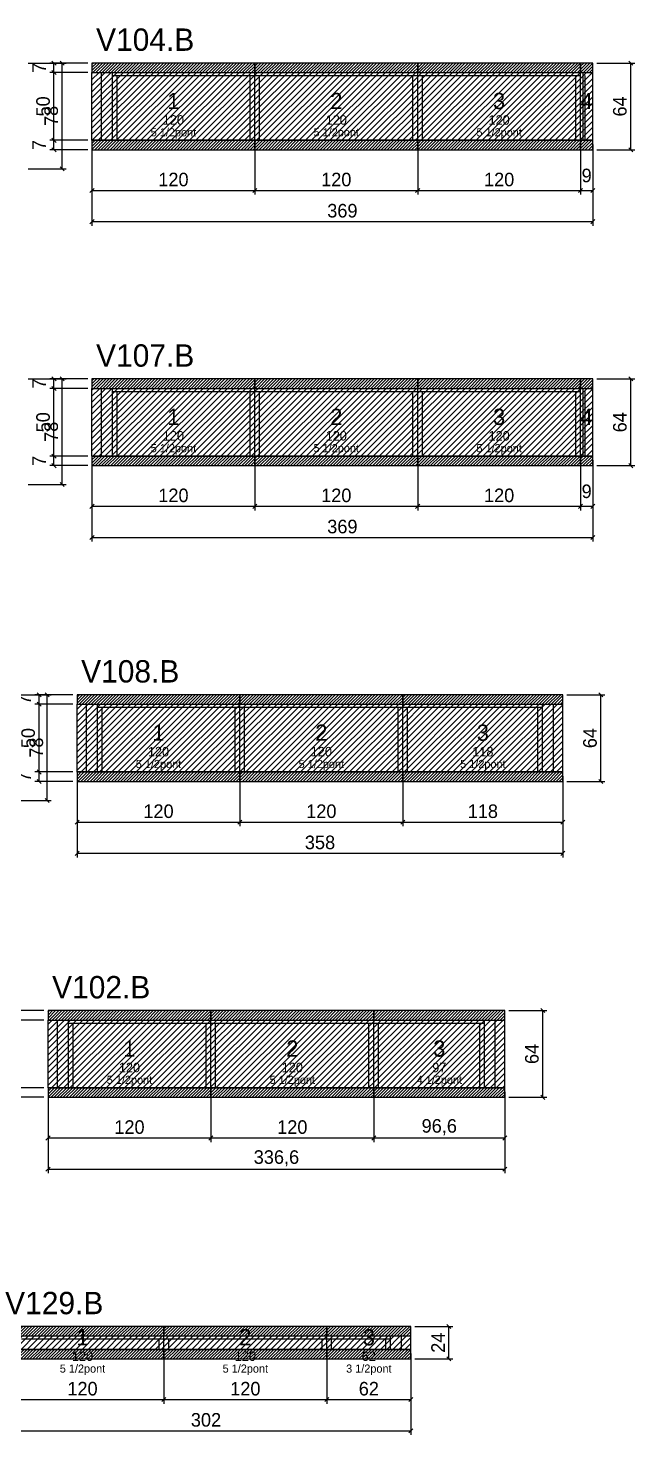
# Model space of a CAD drawing. Extents: x -69 to 3070, y -7480 to 1250.
# Drawn here: x 565 to 1012, y -6445 to -5407 of the extents above; entities that cross this region are included whole.
import ezdxf
from ezdxf.enums import TextEntityAlignment as Align

# ---------------------------------------------------------------- set-up
doc = ezdxf.new("R2010")
doc.units = 0
for name, color, linetype in [('5', 5, 'Continuous'), ('COTA', 241, 'Continuous'), ('NOMENCLATURA', 7, 'Continuous'), ('Painéis', 200, 'Continuous'), ('Reaproveitamento', 251, 'Continuous'), ('SARR_2.2x7', 40, 'Continuous'), ('SARR_3.5x7', 81, 'Continuous'), ('SCO-___-LAJ', 224, 'Continuous'), ('texto', 7, 'Continuous')]:
    doc.layers.add(name, color=color, linetype=linetype)
doc.dimstyles.new('PAINEL', dxfattribs={"dimtxt": 10, "dimasz": 3, "dimexe": 3, "dimexo": 3, "dimgap": 3, "dimtad": 1, "dimblk": 'OBLIQUE', "dimblk1": 'OBLIQUE', "dimcen": 2.5, "dimclrd": 4, "dimclre": 4, "dimclrt": 240, "dimazin": 3, "dimtfac": 1, "dimtmove": 0, "dimatfit": 3})

# ---------------------------------------------------------------- blocks, each defined once
blk = doc.blocks.new('_OBLIQUE')
at = {"color": 0, "linetype": 'BYBLOCK'}
blk.add_line((-0.5, -0.5), (0.5, 0.5), dxfattribs=at)

msp = doc.modelspace()

# ---------------------------------------------------------------- hatches: boundary and pattern name
at = {"layer": 'COTA'}
h = msp.add_hatch(dxfattribs=at)
h.set_pattern_fill('ANSI31', scale=0.5)
h.paths.add_polyline_path([(612, -5440), (732, -5440), (732, -5433), (612, -5433)])
h = msp.add_hatch(dxfattribs=at)
h.set_pattern_fill('ANSI31', scale=0.5)
h.paths.add_polyline_path([(732, -5440), (852, -5440), (852, -5433), (732, -5433)])
h = msp.add_hatch(dxfattribs=at)
h.set_pattern_fill('ANSI31', scale=0.5)
h.paths.add_polyline_path([(852, -5440), (972, -5440), (972, -5433), (852, -5433)])
h = msp.add_hatch(dxfattribs=at)
h.set_pattern_fill('ANSI31', scale=0.5)
h.paths.add_polyline_path([(972, -5440), (981, -5440), (981, -5433), (972, -5433)])
h = msp.add_hatch(dxfattribs=at)
h.set_pattern_fill('ANSI31', scale=0.5)
h.paths.add_polyline_path([(612, -5497), (732, -5497), (732, -5490), (612, -5490)])
h = msp.add_hatch(dxfattribs=at)
h.set_pattern_fill('ANSI31', scale=0.5)
h.paths.add_polyline_path([(732, -5497), (852, -5497), (852, -5490), (732, -5490)])
h = msp.add_hatch(dxfattribs=at)
h.set_pattern_fill('ANSI31', scale=0.5)
h.paths.add_polyline_path([(852, -5497), (972, -5497), (972, -5490), (852, -5490)])
h = msp.add_hatch(dxfattribs=at)
h.set_pattern_fill('ANSI31', scale=0.5)
h.paths.add_polyline_path([(972, -5497), (981, -5497), (981, -5490), (972, -5490)])
h = msp.add_hatch(dxfattribs=at)
h.set_pattern_fill('ANSI31', scale=0.5)
h.paths.add_polyline_path([(612, -5673), (732, -5673), (732, -5666), (612, -5666)])
h = msp.add_hatch(dxfattribs=at)
h.set_pattern_fill('ANSI31', scale=0.5)
h.paths.add_polyline_path([(732, -5673), (852, -5673), (852, -5666), (732, -5666)])
h = msp.add_hatch(dxfattribs=at)
h.set_pattern_fill('ANSI31', scale=0.5)
h.paths.add_polyline_path([(852, -5673), (972, -5673), (972, -5666), (852, -5666)])
h = msp.add_hatch(dxfattribs=at)
h.set_pattern_fill('ANSI31', scale=0.5)
h.paths.add_polyline_path([(972, -5673), (981, -5673), (981, -5666), (972, -5666)])
h = msp.add_hatch(dxfattribs=at)
h.set_pattern_fill('ANSI31', scale=0.5)
h.paths.add_polyline_path([(612, -5730), (732, -5730), (732, -5723), (612, -5723)])
h = msp.add_hatch(dxfattribs=at)
h.set_pattern_fill('ANSI31', scale=0.5)
h.paths.add_polyline_path([(732, -5730), (852, -5730), (852, -5723), (732, -5723)])
h = msp.add_hatch(dxfattribs=at)
h.set_pattern_fill('ANSI31', scale=0.5)
h.paths.add_polyline_path([(852, -5730), (972, -5730), (972, -5723), (852, -5723)])
h = msp.add_hatch(dxfattribs=at)
h.set_pattern_fill('ANSI31', scale=0.5)
h.paths.add_polyline_path([(972, -5730), (981, -5730), (981, -5723), (972, -5723)])
h = msp.add_hatch(dxfattribs=at)
h.set_pattern_fill('ANSI31', scale=0.5)
h.paths.add_polyline_path([(601, -5906), (721, -5906), (721, -5899), (601, -5899)])
h = msp.add_hatch(dxfattribs=at)
h.set_pattern_fill('ANSI31', scale=0.5)
h.paths.add_polyline_path([(721, -5906), (841, -5906), (841, -5899), (721, -5899)])
h = msp.add_hatch(dxfattribs=at)
h.set_pattern_fill('ANSI31', scale=0.5)
h.paths.add_polyline_path([(841, -5906), (959, -5906), (959, -5899), (841, -5899)])
h = msp.add_hatch(dxfattribs=at)
h.set_pattern_fill('ANSI31', scale=0.5)
h.paths.add_polyline_path([(601, -5963), (721, -5963), (721, -5956), (601, -5956)])
h = msp.add_hatch(dxfattribs=at)
h.set_pattern_fill('ANSI31', scale=0.5)
h.paths.add_polyline_path([(721, -5963), (841, -5963), (841, -5956), (721, -5956)])
h = msp.add_hatch(dxfattribs=at)
h.set_pattern_fill('ANSI31', scale=0.5)
h.paths.add_polyline_path([(841, -5963), (959, -5963), (959, -5956), (841, -5956)])
h = msp.add_hatch(dxfattribs=at)
h.set_pattern_fill('ANSI31', scale=0.5)
h.paths.add_polyline_path([(579.6, -6139), (699.6, -6139), (699.6, -6132), (579.6, -6132)])
h = msp.add_hatch(dxfattribs=at)
h.set_pattern_fill('ANSI31', scale=0.5)
h.paths.add_polyline_path([(699.6, -6139), (819.6, -6139), (819.6, -6132), (699.6, -6132)])
h = msp.add_hatch(dxfattribs=at)
h.set_pattern_fill('ANSI31', scale=0.5)
h.paths.add_polyline_path([(819.6, -6139), (916.2, -6139), (916.2, -6132), (819.6, -6132)])
h = msp.add_hatch(dxfattribs=at)
h.set_pattern_fill('ANSI31', scale=0.5)
h.paths.add_polyline_path([(579.6, -6196), (699.6, -6196), (699.6, -6189), (579.6, -6189)])
h = msp.add_hatch(dxfattribs=at)
h.set_pattern_fill('ANSI31', scale=0.5)
h.paths.add_polyline_path([(699.6, -6196), (819.6, -6196), (819.6, -6189), (699.6, -6189)])
h = msp.add_hatch(dxfattribs=at)
h.set_pattern_fill('ANSI31', scale=0.5)
h.paths.add_polyline_path([(819.6, -6196), (916.2, -6196), (916.2, -6189), (819.6, -6189)])
h = msp.add_hatch(dxfattribs=at)
h.set_pattern_fill('ANSI31', scale=0.5)
h.paths.add_polyline_path([(545, -6372), (665, -6372), (665, -6365), (545, -6365)])
h = msp.add_hatch(dxfattribs=at)
h.set_pattern_fill('ANSI31', scale=0.5)
h.paths.add_polyline_path([(665, -6372), (785, -6372), (785, -6365), (665, -6365)])
h = msp.add_hatch(dxfattribs=at)
h.set_pattern_fill('ANSI31', scale=0.5)
h.paths.add_polyline_path([(785, -6372), (847, -6372), (847, -6365), (785, -6365)])
h = msp.add_hatch(dxfattribs=at)
h.set_pattern_fill('ANSI31', scale=0.5)
h.paths.add_polyline_path([(545, -6389), (665, -6389), (665, -6382), (545, -6382)])
h = msp.add_hatch(dxfattribs=at)
h.set_pattern_fill('ANSI31', scale=0.5)
h.paths.add_polyline_path([(665, -6389), (785, -6389), (785, -6382), (665, -6382)])
h = msp.add_hatch(dxfattribs=at)
h.set_pattern_fill('ANSI31', scale=0.5)
h.paths.add_polyline_path([(785, -6389), (847, -6389), (847, -6382), (785, -6382)])
at = {"layer": 'Reaproveitamento'}
h = msp.add_hatch(dxfattribs=at)
h.set_pattern_fill('ANSI31')
h.paths.add_polyline_path([(612, -5490), (732, -5490), (732, -5440), (612, -5440)])
h = msp.add_hatch(dxfattribs=at)
h.set_pattern_fill('ANSI31')
h.paths.add_polyline_path([(732, -5490), (852, -5490), (852, -5440), (732, -5440)])
h = msp.add_hatch(dxfattribs=at)
h.set_pattern_fill('ANSI31')
h.paths.add_polyline_path([(852, -5490), (972, -5490), (972, -5440), (852, -5440)])
h = msp.add_hatch(dxfattribs=at)
h.set_pattern_fill('ANSI31')
h.paths.add_polyline_path([(972, -5490), (981, -5490), (981, -5440), (972, -5440)])
h = msp.add_hatch(dxfattribs=at)
h.set_pattern_fill('ANSI31')
h.paths.add_polyline_path([(612, -5723), (732, -5723), (732, -5673), (612, -5673)])
h = msp.add_hatch(dxfattribs=at)
h.set_pattern_fill('ANSI31')
h.paths.add_polyline_path([(732, -5723), (852, -5723), (852, -5673), (732, -5673)])
h = msp.add_hatch(dxfattribs=at)
h.set_pattern_fill('ANSI31')
h.paths.add_polyline_path([(852, -5723), (972, -5723), (972, -5673), (852, -5673)])
h = msp.add_hatch(dxfattribs=at)
h.set_pattern_fill('ANSI31')
h.paths.add_polyline_path([(972, -5723), (981, -5723), (981, -5673), (972, -5673)])
h = msp.add_hatch(dxfattribs=at)
h.set_pattern_fill('ANSI31')
h.paths.add_polyline_path([(601, -5956), (721, -5956), (721, -5906), (601, -5906)])
h = msp.add_hatch(dxfattribs=at)
h.set_pattern_fill('ANSI31')
h.paths.add_polyline_path([(721, -5956), (841, -5956), (841, -5906), (721, -5906)])
h = msp.add_hatch(dxfattribs=at)
h.set_pattern_fill('ANSI31')
h.paths.add_polyline_path([(841, -5956), (959, -5956), (959, -5906), (841, -5906)])
h = msp.add_hatch(dxfattribs=at)
h.set_pattern_fill('ANSI31')
h.paths.add_polyline_path([(579.6, -6189), (699.6, -6189), (699.6, -6139), (579.6, -6139)])
h = msp.add_hatch(dxfattribs=at)
h.set_pattern_fill('ANSI31')
h.paths.add_polyline_path([(699.6, -6189), (819.6, -6189), (819.6, -6139), (699.6, -6139)])
h = msp.add_hatch(dxfattribs=at)
h.set_pattern_fill('ANSI31')
h.paths.add_polyline_path([(819.6, -6189), (916.2, -6189), (916.2, -6139), (819.6, -6139)])
h = msp.add_hatch(dxfattribs=at)
h.set_pattern_fill('ANSI31')
h.paths.add_polyline_path([(545, -6382), (665, -6382), (665, -6372), (545, -6372)])
h = msp.add_hatch(dxfattribs=at)
h.set_pattern_fill('ANSI31')
h.paths.add_polyline_path([(665, -6382), (785, -6382), (785, -6372), (665, -6372)])
h = msp.add_hatch(dxfattribs=at)
h.set_pattern_fill('ANSI31')
h.paths.add_polyline_path([(785, -6382), (847, -6382), (847, -6372), (785, -6372)])

# ---------------------------------------------------------------- linework, layer by layer
at = {"layer": 'Painéis'}
for p, q in [((612, -5440), (732, -5440)), ((612, -5490), (612, -5440)), ((732, -5490), (732, -5440)), ((732, -5490), (732, -5440)), ((732, -5440), (852, -5440)), ((732, -5490), (732, -5440)), ((852, -5490), (852, -5440)), ((852, -5490), (852, -5440)), ((852, -5440), (972, -5440)), ((852, -5490), (852, -5440)), ((972, -5490), (972, -5440)), ((972, -5490), (972, -5440)), ((972, -5440), (981, -5440)), ((972, -5490), (972, -5440)), ((981, -5490), (981, -5440)), ((612, -5490), (732, -5490)), ((732, -5490), (852, -5490)), ((852, -5490), (972, -5490)), ((972, -5490), (981, -5490)), ((612, -5673), (732, -5673)), ((612, -5723), (612, -5673)), ((732, -5723), (732, -5673)), ((732, -5723), (732, -5673)), ((732, -5673), (852, -5673)), ((732, -5723), (732, -5673)), ((852, -5723), (852, -5673)), ((852, -5723), (852, -5673)), ((852, -5673), (972, -5673)), ((852, -5723), (852, -5673)), ((972, -5723), (972, -5673)), ((972, -5723), (972, -5673)), ((972, -5673), (981, -5673)), ((972, -5723), (972, -5673)), ((981, -5723), (981, -5673)), ((612, -5723), (732, -5723)), ((732, -5723), (852, -5723)), ((852, -5723), (972, -5723)), ((972, -5723), (981, -5723)), ((601, -5906), (721, -5906)), ((601, -5956), (601, -5906)), ((721, -5956), (721, -5906)), ((721, -5956), (721, -5906)), ((721, -5906), (841, -5906)), ((721, -5956), (721, -5906)), ((841, -5956), (841, -5906)), ((841, -5956), (841, -5906)), ((841, -5906), (959, -5906)), ((841, -5956), (841, -5906)), ((959, -5956), (959, -5906)), ((601, -5956), (721, -5956)), ((721, -5956), (841, -5956)), ((841, -5956), (959, -5956)), ((579.6, -6139), (699.6, -6139)), ((579.6, -6189), (579.6, -6139)), ((699.6, -6189), (699.6, -6139)), ((699.6, -6189), (699.6, -6139)), ((699.6, -6139), (819.6, -6139)), ((699.6, -6189), (699.6, -6139)), ((819.6, -6189), (819.6, -6139)), ((819.6, -6189), (819.6, -6139)), ((819.6, -6139), (916.2, -6139)), ((819.6, -6189), (819.6, -6139)), ((916.2, -6189), (916.2, -6139)), ((579.6, -6189), (699.6, -6189)), ((699.6, -6189), (819.6, -6189)), ((819.6, -6189), (916.2, -6189)), ((545, -6372), (665, -6372)), ((545, -6382), (665, -6382)), ((665, -6382), (665, -6372)), ((665, -6382), (665, -6372)), ((665, -6372), (785, -6372)), ((665, -6382), (665, -6372)), ((665, -6382), (785, -6382)), ((785, -6382), (785, -6372)), ((785, -6382), (785, -6372)), ((785, -6372), (847, -6372)), ((785, -6382), (785, -6372)), ((785, -6382), (847, -6382)), ((847, -6382), (847, -6372))]:
    msp.add_line(p, q, dxfattribs=at)
at = {"layer": 'SARR_2.2x7'}
for p, q in [((619, -5490), (619, -5440)), ((627, -5442.2), (732, -5442.2)), ((732, -5442.2), (852, -5442.2)), ((852, -5442.2), (972, -5442.2)), ((974, -5490), (974, -5440)), ((619, -5723), (619, -5673)), ((627, -5675.2), (732, -5675.2)), ((732, -5675.2), (852, -5675.2)), ((852, -5675.2), (972, -5675.2)), ((974, -5723), (974, -5673)), ((608, -5956), (608, -5906)), ((616, -5908.2), (721, -5908.2)), ((721, -5908.2), (841, -5908.2)), ((841, -5908.2), (944, -5908.2)), ((952, -5956), (952, -5906)), ((586.6, -6189), (586.6, -6139)), ((594.6, -6141.2), (699.6, -6141.2)), ((699.6, -6141.2), (819.6, -6141.2)), ((819.6, -6141.2), (901.2, -6141.2)), ((909.2, -6189), (909.2, -6139)), ((560, -6374.2), (665, -6374.2)), ((665, -6374.2), (785, -6374.2)), ((785, -6374.2), (832, -6374.2)), ((840, -6382), (840, -6372))]:
    msp.add_line(p, q, dxfattribs=at)
at = {"layer": 'SARR_3.5x7'}
for p, q in [((627, -5490), (627, -5440)), ((630.5, -5490), (630.5, -5442.2)), ((728.5, -5490), (728.5, -5442.2)), ((732, -5490), (732, -5440)), ((732, -5490), (732, -5440)), ((735.5, -5490), (735.5, -5442.2)), ((848.5, -5490), (848.5, -5442.2)), ((852, -5490), (852, -5440)), ((852, -5490), (852, -5440)), ((855.5, -5490), (855.5, -5442.2)), ((968.5, -5490), (968.5, -5442.2)), ((972, -5490), (972, -5440)), ((972, -5490), (972, -5440)), ((975.5, -5490), (975.5, -5442.2)), ((627, -5490), (630.5, -5490)), ((728.5, -5490), (732, -5490)), ((732, -5490), (735.5, -5490)), ((848.5, -5490), (852, -5490)), ((852, -5490), (855.5, -5490)), ((968.5, -5490), (972, -5490)), ((972, -5490), (975.5, -5490)), ((627, -5723), (627, -5673)), ((630.5, -5723), (630.5, -5675.2)), ((728.5, -5723), (728.5, -5675.2)), ((732, -5723), (732, -5673)), ((732, -5723), (732, -5673)), ((735.5, -5723), (735.5, -5675.2)), ((848.5, -5723), (848.5, -5675.2)), ((852, -5723), (852, -5673)), ((852, -5723), (852, -5673)), ((855.5, -5723), (855.5, -5675.2)), ((968.5, -5723), (968.5, -5675.2)), ((972, -5723), (972, -5673)), ((972, -5723), (972, -5673)), ((975.5, -5723), (975.5, -5675.2)), ((627, -5723), (630.5, -5723)), ((728.5, -5723), (732, -5723)), ((732, -5723), (735.5, -5723)), ((848.5, -5723), (852, -5723)), ((852, -5723), (855.5, -5723)), ((968.5, -5723), (972, -5723)), ((972, -5723), (975.5, -5723)), ((616, -5956), (616, -5906)), ((619.5, -5956), (619.5, -5908.2)), ((717.5, -5956), (717.5, -5908.2)), ((721, -5956), (721, -5906)), ((721, -5956), (721, -5906)), ((724.5, -5956), (724.5, -5908.2)), ((837.5, -5956), (837.5, -5908.2)), ((841, -5956), (841, -5906)), ((841, -5956), (841, -5906)), ((844.5, -5956), (844.5, -5908.2)), ((940.5, -5956), (940.5, -5908.2)), ((944, -5956), (944, -5906)), ((616, -5956), (619.5, -5956)), ((717.5, -5956), (721, -5956)), ((721, -5956), (724.5, -5956)), ((837.5, -5956), (841, -5956)), ((841, -5956), (844.5, -5956)), ((940.5, -5956), (944, -5956)), ((594.6, -6189), (594.6, -6139)), ((598.1, -6189), (598.1, -6141.2)), ((696.1, -6189), (696.1, -6141.2)), ((699.6, -6189), (699.6, -6139)), ((699.6, -6189), (699.6, -6139)), ((703.1, -6189), (703.1, -6141.2)), ((816.1, -6189), (816.1, -6141.2)), ((819.6, -6189), (819.6, -6139)), ((819.6, -6189), (819.6, -6139)), ((823.1, -6189), (823.1, -6141.2)), ((897.7, -6189), (897.7, -6141.2)), ((901.2, -6189), (901.2, -6139)), ((594.6, -6189), (598.1, -6189)), ((696.1, -6189), (699.6, -6189)), ((699.6, -6189), (703.1, -6189)), ((816.1, -6189), (819.6, -6189)), ((819.6, -6189), (823.1, -6189)), ((897.7, -6189), (901.2, -6189)), ((661.5, -6382), (661.5, -6374.2)), ((661.5, -6382), (665, -6382)), ((665, -6382), (665, -6372)), ((665, -6382), (665, -6372)), ((665, -6382), (668.5, -6382)), ((668.5, -6382), (668.5, -6374.2)), ((781.5, -6382), (781.5, -6374.2)), ((781.5, -6382), (785, -6382)), ((785, -6382), (785, -6372)), ((785, -6382), (785, -6372)), ((785, -6382), (788.5, -6382)), ((788.5, -6382), (788.5, -6374.2)), ((828.5, -6382), (828.5, -6374.2)), ((828.5, -6382), (832, -6382)), ((832, -6382), (832, -6372))]:
    msp.add_line(p, q, dxfattribs=at)
at = {"layer": 'SCO-___-LAJ'}
for points in [[(612, -5440), (732, -5440), (732, -5433), (612, -5433)], [(732, -5440), (852, -5440), (852, -5433), (732, -5433)], [(852, -5440), (972, -5440), (972, -5433), (852, -5433)], [(972, -5440), (981, -5440), (981, -5433), (972, -5433)], [(612, -5497), (732, -5497), (732, -5490), (612, -5490)], [(732, -5497), (852, -5497), (852, -5490), (732, -5490)], [(852, -5497), (972, -5497), (972, -5490), (852, -5490)], [(972, -5497), (981, -5497), (981, -5490), (972, -5490)], [(612, -5673), (732, -5673), (732, -5666), (612, -5666)], [(732, -5673), (852, -5673), (852, -5666), (732, -5666)], [(852, -5673), (972, -5673), (972, -5666), (852, -5666)], [(972, -5673), (981, -5673), (981, -5666), (972, -5666)], [(612, -5730), (732, -5730), (732, -5723), (612, -5723)], [(732, -5730), (852, -5730), (852, -5723), (732, -5723)], [(852, -5730), (972, -5730), (972, -5723), (852, -5723)], [(972, -5730), (981, -5730), (981, -5723), (972, -5723)], [(601, -5906), (721, -5906), (721, -5899), (601, -5899)], [(721, -5906), (841, -5906), (841, -5899), (721, -5899)], [(841, -5906), (959, -5906), (959, -5899), (841, -5899)], [(601, -5963), (721, -5963), (721, -5956), (601, -5956)], [(721, -5963), (841, -5963), (841, -5956), (721, -5956)], [(841, -5963), (959, -5963), (959, -5956), (841, -5956)], [(579.6, -6139), (699.6, -6139), (699.6, -6132), (579.6, -6132)], [(699.6, -6139), (819.6, -6139), (819.6, -6132), (699.6, -6132)], [(819.6, -6139), (916.2, -6139), (916.2, -6132), (819.6, -6132)], [(579.6, -6196), (699.6, -6196), (699.6, -6189), (579.6, -6189)], [(699.6, -6196), (819.6, -6196), (819.6, -6189), (699.6, -6189)], [(819.6, -6196), (916.2, -6196), (916.2, -6189), (819.6, -6189)], [(545, -6372), (665, -6372), (665, -6365), (545, -6365)], [(665, -6372), (785, -6372), (785, -6365), (665, -6365)], [(785, -6372), (847, -6372), (847, -6365), (785, -6365)], [(545, -6389), (665, -6389), (665, -6382), (545, -6382)], [(665, -6389), (785, -6389), (785, -6382), (665, -6382)], [(785, -6389), (847, -6389), (847, -6382), (785, -6382)]]:
    msp.add_lwpolyline(points, close=True, dxfattribs=at)

# ---------------------------------------------------------------- texts
at = {"layer": '5'}
for s, height, p in [('1', 12, (672, -5461)), ('2', 12, (792, -5461)), ('3', 12, (912, -5461)), ('4', 12, (976.5, -5461)), ('120', 7, (672, -5475)), ('120', 7, (792, -5475)), ('120', 7, (912, -5475)), ('1', 12, (672, -5694)), ('2', 12, (792, -5694)), ('3', 12, (912, -5694)), ('4', 12, (976.5, -5694)), ('120', 7, (672, -5708)), ('120', 7, (792, -5708)), ('120', 7, (912, -5708)), ('1', 12, (661, -5927)), ('2', 12, (781, -5927)), ('3', 12, (900, -5927)), ('120', 7, (661, -5941)), ('120', 7, (781, -5941)), ('118', 7, (900, -5941)), ('2', 12, (759.6, -6160)), ('3', 12, (867.9, -6160)), ('1', 12, (639.6, -6160)), ('120', 7, (639.6, -6174)), ('120', 7, (759.6, -6174)), ('97', 7, (867.9, -6174)), ('1', 12, (605, -6373)), ('2', 12, (725, -6373)), ('3', 12, (816, -6373)), ('120', 7, (605, -6387)), ('120', 7, (725, -6387)), ('62', 7, (816, -6387))]:
    msp.add_text(s, height=height, dxfattribs=at).set_placement(p, align=Align.MIDDLE_CENTER)
at = {"layer": 'NOMENCLATURA'}
for s, p in [('V104.B', (615, -5424)), ('V107.B', (615, -5657)), ('V108.B', (604, -5890)), ('V102.B', (582.6, -6123)), ('V129.B', (548, -6356))]:
    msp.add_text(s, height=16.5, dxfattribs=at).set_placement(p)
at = {"layer": 'texto', "char_height": 6, "attachment_point": 5}
for s, insert in [('5 1/2pont', (672, -5485)), ('5 1/2pont', (792, -5485)), ('5 1/2pont', (912, -5485)), ('5 1/2pont', (672, -5718)), ('5 1/2pont', (792, -5718)), ('5 1/2pont', (912, -5718)), ('5 1/2pont', (661, -5951)), ('5 1/2pont', (781, -5951)), ('5 1/2pont', (900, -5951)), ('5 1/2pont', (639.6, -6184)), ('5 1/2pont', (759.6, -6184)), ('4 1/2pont', (867.9, -6184)), ('5 1/2pont', (605, -6397)), ('5 1/2pont', (725, -6397)), ('3 1/2pont', (816, -6397))]:
    msp.add_mtext(s, dxfattribs=dict(at, insert=insert))

# ---------------------------------------------------------------- dimensions: what is measured, and where the dimension line sits
at = {"layer": 'COTA'}
for base, p1, p2 in [((590, -5511), (562, -5511), (562, -5433)), ((584, -5440), (612, -5440), (612, -5433)), ((1009, -5497), (981, -5497), (981, -5433)), ((584, -5490), (612, -5490), (612, -5440)), ((584, -5497), (612, -5497), (612, -5490)), ((590, -5744), (562, -5744), (562, -5666)), ((584, -5673), (612, -5673), (612, -5666)), ((1009, -5730), (981, -5730), (981, -5666)), ((584, -5723), (612, -5723), (612, -5673)), ((584, -5730), (612, -5730), (612, -5723)), ((579, -5977), (551, -5977), (551, -5899)), ((573, -5906), (601, -5906), (601, -5899)), ((573, -5956), (601, -5956), (601, -5906)), ((987, -5963), (959, -5963), (959, -5899)), ((573, -5963), (601, -5963), (601, -5956)), ((551.6, -6139), (579.6, -6139), (579.6, -6132)), ((944.2, -6196), (916.2, -6196), (916.2, -6132)), ((551.6, -6189), (579.6, -6189), (579.6, -6139)), ((551.6, -6196), (579.6, -6196), (579.6, -6189)), ((875, -6389), (847, -6389), (847, -6365))]:
    msp.add_linear_dim(base=base, p1=p1, p2=p2, angle=90, dimstyle='PAINEL', dxfattribs=at).render()
for base, p1, p2 in [((612, -5527), (612, -5490), (732, -5490)), ((612, -5550), (612, -5490), (981, -5490)), ((732, -5527), (732, -5490), (852, -5490)), ((852, -5527), (852, -5490), (972, -5490)), ((972, -5527), (972, -5490), (981, -5490)), ((612, -5760), (612, -5723), (732, -5723)), ((612, -5783), (612, -5723), (981, -5723)), ((732, -5760), (732, -5723), (852, -5723)), ((852, -5760), (852, -5723), (972, -5723)), ((972, -5760), (972, -5723), (981, -5723)), ((601, -5993), (601, -5956), (721, -5956)), ((601, -6016), (601, -5956), (959, -5956)), ((721, -5993), (721, -5956), (841, -5956)), ((841, -5993), (841, -5956), (959, -5956)), ((579.6, -6226), (579.6, -6189), (699.6, -6189)), ((579.6, -6249), (579.6, -6189), (916.2, -6189)), ((699.6, -6226), (699.6, -6189), (819.6, -6189)), ((819.6, -6226), (819.6, -6189), (916.2, -6189)), ((545, -6419), (545, -6382), (665, -6382)), ((545, -6442), (545, -6382), (847, -6382)), ((665, -6419), (665, -6382), (785, -6382)), ((785, -6419), (785, -6382), (847, -6382))]:
    msp.add_linear_dim(base=base, p1=p1, p2=p2, dimstyle='PAINEL', dxfattribs=at).render()

doc.saveas('drawing.dxf')
